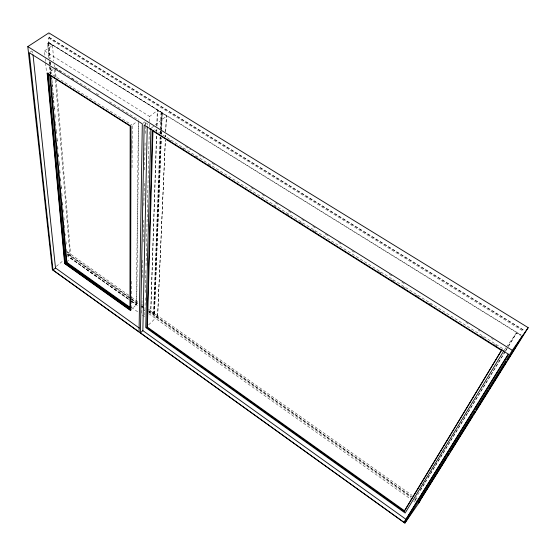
<?xml version="1.0" encoding="UTF-8"?>
<svg xmlns="http://www.w3.org/2000/svg" width="556" height="556" viewBox="0 0 556 556"><rect width="100%" height="100%" fill="white"/><g stroke="black" fill="none" stroke-linecap="round" stroke-linejoin="round"><path stroke-width="0.42" stroke-dasharray="2.78 2.08" d="M131.543 308.392L131.64 280.606M132.05 167.717L132.203 125.169L136.533 121.813M138.381 121.243L136.38 304.757L131.543 309.261M131.452 301.269L136.706 304.869L138.798 121.013M141.787 313.139L142.072 298.384M142.475 277.562L142.829 259.332M143.163 241.978L143.58 220.28M143.865 205.532L144.338 181.235M144.553 169.948L145.088 142.183M145.255 133.503L145.408 125.691M145.429 124.822L145.477 122.223M147.277 125.114L147.319 123.376M145.255 297.78L144.796 316.864L141.982 314.863M145.387 292.574L145.95 269.153M146.033 265.685L149.349 127.748M149.369 126.879L149.474 122.542M149.494 121.674L149.62 116.468L157.292 110.491L161.608 113.035L160.955 113.709L160.406 128.457M148.925 312.952L150.697 311.277L156.493 134.726M156.611 131.265L156.667 129.534M156.778 126.073L157.292 110.491M148.633 324.822L157.647 316.19L154.512 313.855L153.484 314.112L153.991 313.487L150.857 311.27L156.702 134.719M156.813 131.258L156.875 129.527M156.987 126.066L157.501 110.491M153.484 314.112L160.079 137.13M160.211 133.662L160.371 129.326M153.831 314.355L160.621 134.809M160.656 133.94L160.823 129.604M160.851 128.735L161.407 113.994L162.296 113.459L166.39 115.995L165.723 131.73M154.005 313.619L160.684 137.332M160.837 134.003L160.92 131.258M160.969 130.535L161.608 113.035M154.353 313.862L161.15 137.756M161.282 134.281L161.448 129.944M161.483 129.075L162.081 113.459M154.512 313.855L161.316 138.618M161.483 134.274L161.587 131.675M161.622 130.806L162.296 113.459M157.633 316.058L165.327 140.244M165.479 136.776L165.556 135.045M165.709 131.584L166.39 115.995M157.647 316.19L165.347 140.39M165.493 136.922L165.57 135.191M48.942 58.13L47.642 43.458L48.845 42.548L48.455 38.065L49.248 37.419L48.991 34.402M420.378 490.142L426.271 480.509M428.078 477.541L467.492 413.052M467.943 412.309L505.091 351.524M505.543 350.78L507.809 347.076M508.26 346.339L516.413 332.995L520.701 335.49M505.362 351.427L415.568 498.28L416.854 499.191M505.814 350.69L508.066 347M508.518 346.263L516.642 332.981M506.029 347.639L504.549 349.731L153.018 128.811M506.523 346.944L516.413 332.995M66.56 262.064L70.904 258.283L130.34 300.365M130.903 298.412L67.86 253.842L67.248 254.287L138.103 304.417M67.429 256.212L69.854 254.043L66.783 251.993M56.302 266.394L63.509 260.34M151.545 127.887L166.404 116.141M142.941 123.342L144.859 121.847M144.789 124.502L146.701 123.008M53.126 69.556L48.865 72.461L132.203 125.169M44.911 55.19L44.508 50.867L52.5 45.571L48.761 43.118L47.851 43.59L49.143 58.262M29.92 52.271L31.914 50.957M67.012 251.625L130.799 296.682M49.248 37.419L524.377 330.5M49.157 37.599L524.245 330.702M48.455 38.065L523.71 331.466M162.345 112.833L48.754 42.729L521.257 335.372M48.845 42.548L521.396 335.171M160.955 113.709L161.407 113.994M44.508 50.867L149.62 116.468M185.593 146.506L190.743 149.738M198.833 154.811L203.982 158.043M212.079 163.123L215.019 164.965M251.069 187.58L254.016 189.429M262.105 194.503L265.045 196.351M275.345 202.808L278.292 204.657M288.592 211.12L291.532 212.962M301.832 219.425L304.778 221.267M312.868 226.348L315.815 228.196M325.378 234.194L328.318 236.036M338.618 242.499L341.558 244.348M351.858 250.805L354.804 252.653M389.381 274.344L392.327 276.186M401.891 282.191L404.831 284.033M465.893 322.341L468.103 323.724M478.403 330.188L479.87 331.105M491.643 338.493L493.116 339.417M55.225 67.61L90.419 89.731M96.285 93.422L99.955 95.722M109.483 101.713L138.812 120.152M55.252 68.103L61.09 71.773M71.3 78.188L74.212 80.022M168.544 139.459L171.484 141.3M181.756 147.764L184.696 149.613M194.975 156.076L197.908 157.925M208.187 164.388L211.127 166.23M273.531 205.477L276.464 207.319M286.743 213.782L289.676 215.631M299.955 222.094L302.895 223.943M313.174 230.399L316.107 232.248M378.511 271.488L381.451 273.337M391.723 279.8L394.663 281.649M402.739 286.722L405.671 288.571M415.951 295.034L418.89 296.883M429.169 303.347L432.102 305.188M481.294 336.123L484.227 337.965M494.506 344.428L497.446 346.277M131.431 297.182L138.597 302.186M141.432 304.188L143.559 305.689M148.445 309.199L412.163 495.403M415.679 497.947L417.125 498.913M131.612 298.913L137.985 303.423M141.53 305.925L143.65 307.426M148.612 310.936L411.398 496.723L148.542 310.936M416.354 500.226L414.936 499.225L416.319 500.268M67.776 253.842L130.827 298.419M131.536 298.919L138.625 303.93M141.453 305.932L143.58 307.433M141.648 306.919L143.775 308.427M148.737 311.93L410.919 497.398M414.463 499.907L415.881 500.907M131.042 300.865L136.706 304.869M128.638 299.274L70.904 258.394L56.246 80.21M128.29 299.114L68.089 256.483L67.86 253.842M131.119 301.116L138.201 306.134M143.163 309.643L145.283 311.145M148.827 313.654L410.863 499.205M413.699 501.213L415.117 502.214M131.411 307.35L138.458 312.361M32.672 51.388L32.853 53.112M45.231 58.651L45.55 62.112M45.627 62.974L46.509 72.488M48.553 43.125L49.915 58.658M50.214 62.112L50.589 66.428M50.666 67.29L51.194 73.329M51.569 77.645L51.722 79.376M52.097 83.692L52.396 87.139M52.848 92.317L53.077 94.909M53.529 100.087L53.751 102.679M54.203 107.857L54.432 110.442M54.884 115.627L55.107 118.213M55.635 124.252L55.788 125.983M56.316 132.022L56.469 133.746M56.99 139.792L57.143 141.516M57.671 147.555L57.824 149.286M58.345 155.326L58.498 157.049M59.103 163.957L59.256 165.681M59.777 171.728L59.93 173.451M60.458 179.491L60.611 181.221M61.139 187.261L61.285 188.984M62.564 203.663L62.717 205.386M49.449 61.709L49.825 66.025M49.901 66.887L50.513 73.795M49.241 61.584L49.623 65.9M49.699 66.762L50.311 73.67M48.761 43.118L50.109 58.658M50.415 62.112L50.638 64.698M50.937 68.152L51.388 73.329M51.764 77.645L51.916 79.369M51.993 80.231L52.591 87.139M52.667 88.001L53.265 94.909M53.341 95.771L53.946 102.672M54.245 106.126L54.62 110.442M54.919 113.897L55.294 118.213M55.6 121.66L55.975 125.976M56.274 129.43L56.649 133.746M57.025 138.062L57.324 141.509M57.699 145.825L58.005 149.279M58.38 153.595L58.679 157.049M59.054 161.365L59.429 165.681M59.805 169.997L60.104 173.444M60.479 177.76L60.785 181.214M61.16 185.53L61.459 188.984M61.834 193.3L62.133 196.748M62.585 201.925L62.884 205.379M63.259 209.695L63.488 212.288M63.94 217.465L64.162 220.051M64.614 225.229L64.837 227.821M65.365 233.861L65.518 235.591M66.039 241.631L66.268 244.216M66.72 249.394L66.942 251.986M55.322 68.965L56.01 77.103M52.5 45.439L53.8 61.146M54.085 64.482L54.446 68.937M54.516 69.806L55.093 76.728M55.378 80.064L69.861 254.168"/><path stroke-width="0.83" d="M49.672 75.129L66.407 262.877L129.951 308.087L130.173 126.122L49.672 75.129L50.304 74.692M130.736 153.38L130.764 139.514M130.597 310.561L130.994 126.205L47.156 73.114L64.635 263.579L130.597 310.561L131.056 309.713L65.441 263.009L48.309 73.76M140.446 332.926L144.15 125.003L508.24 354.089L404.073 522.432L140.446 332.926L142.857 330.618L147.243 126.844M150.926 128.38L145.755 327.581L405.136 513.028L504.049 350.433M146.881 327.56L152.344 130.688L152.963 130.194L147.361 327.102L146.881 327.56L404.163 511.409L501.915 349.703L404.163 511.409M404.073 522.432L473.309 410.988M474.219 409.508L478.334 402.871M479.244 401.397L508.49 354.179M404.886 523.106L512.291 350.322L528.2 327.658L48.858 32.894L27.8 46.607L52.375 269.695L404.886 523.106L417.945 504.216L419.961 500.914L419.015 501.811L446.496 457.748M447.372 456.156L449.241 453.342M450.117 451.75L451.986 448.928M452.869 447.337L462.029 432.637M462.981 431.303L464.781 428.224M465.726 426.897L469.82 420.134M470.765 418.821L472.572 415.728M473.51 414.415L475.345 411.475M476.263 410.008L477.611 407.638M479.008 405.602L485.402 395.142M486.333 393.85L488.147 390.729M490.913 386.503L489.085 389.443L506.544 361.525M491.831 385.037L500.991 370.345M501.908 368.878L503.736 365.938M504.653 364.472L506.474 361.324M507.399 360.066L516.559 345.373M517.476 343.907L519.304 340.745M520.221 339.501L522.056 336.331M446.503 457.803L419.015 501.811M447.42 456.337L449.255 453.397M450.172 451.924L472.628 415.909M473.545 414.442L475.38 411.503M476.297 410.029L488.21 390.924M507.461 360.052L522.133 336.533M419.231 501.964L528.2 327.658M418.71 502.916L419.189 502.235M129.951 308.087L130.438 307.635L66.908 262.46L50.381 75.56M65.441 263.009L64.635 263.579M66.407 262.877L66.908 262.46M53.015 270.077L29.253 52.709L142.308 123.842L139.063 331.932L53.015 270.077L55.503 267.978L33.033 54.836M47.156 73.114L47.587 73.329L64.948 263.426L130.57 310.158M27.8 46.607L512.291 350.322M152.344 130.688L501.415 350.398M147.361 327.102L404.573 510.818M55.503 267.978L139.354 328.109M142.857 330.618L406.144 519.436"/></g></svg>
